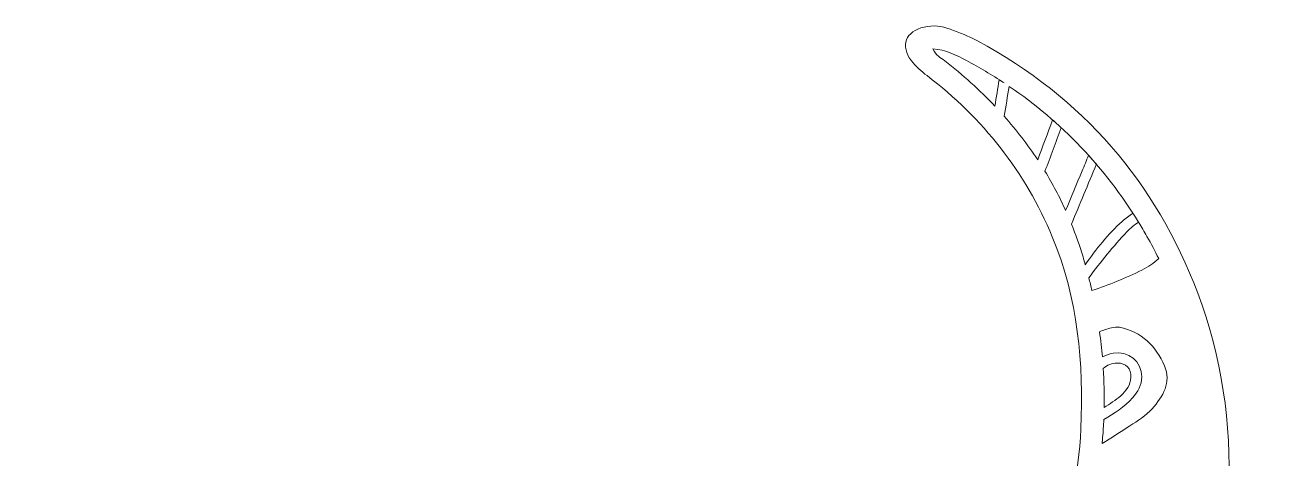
# Model space of a CAD drawing. Extents: x 316 to 1684, y -1896 to -103.
# Drawn here: x 911 to 1684, y -371 to -103 of the extents above; entities that cross this region are included whole.
import ezdxf

# ---------------------------------------------------------------- set-up
doc = ezdxf.new("R2010")
doc.units = 0
doc.header["$MEASUREMENT"] = 0
doc.layers.add('Layer 1', color=7, linetype='Continuous')

# ---------------------------------------------------------------- blocks, each defined once
blk = doc.blocks.new('block 2')
at = {"layer": 'Layer 1', "lineweight": 0}
for points, knots in [([(1673.34, -762.19), (1662.42, -742.78), (1645.38, -729.84), (1626.13, -719.79), (1579.9, -695.65), (1530.89, -691.29), (1480.17, -700.46), (1472.26, -701.89), (1464.42, -703.7), (1456.37, -704.91), (1469.08, -697.31), (1482.2, -690.52), (1494.42, -682.22), (1597.01, -612.54), (1651.13, -515.77), (1656.09, -391.82), (1657.77, -349.83), (1651.93, -308.69), (1637.06, -269.34), (1611.07, -200.5), (1565.67, -148.18), (1500.72, -113.18), (1495.34, -110.26), (1489.49, -108.12), (1483.74, -105.96), (1478.61, -104.02), (1473.29, -103.35), (1467.76, -104.63), (1456.24, -107.26), (1452.69, -116.14), (1459.89, -125.56), (1462.54, -129.04), (1465.99, -132.02), (1469.48, -134.7), (1504.07, -161.2), (1530.16, -194), (1547, -234.47), (1562.92, -272.74), (1566.44, -312.54), (1564.66, -353.22), (1563.42, -381.55), (1557.91, -408.96), (1544.9, -434.47), (1526.94, -469.68), (1498.13, -493.38), (1462.73, -508.98), (1403.63, -535.05), (1341.45, -548.51), (1276.91, -549.25), (1244.48, -549.61), (1212.44, -543.11), (1181.42, -534.64), (1141.75, -523.78), (1102.93, -524.66), (1063.01, -531.94), (1042.09, -535.74), (1021.1, -537.48), (1000.09, -537.46), (1000.09, -537.46), (999.91, -537.46), (999.91, -537.46), (978.9, -537.48), (957.91, -535.74), (936.99, -531.94), (897.07, -524.66), (858.25, -523.78), (818.58, -534.64), (787.56, -543.11), (755.52, -549.61), (723.09, -549.25), (658.55, -548.51), (596.37, -535.05), (537.27, -508.98), (501.87, -493.38), (473.06, -469.68), (455.1, -434.47), (442.09, -408.96), (436.58, -381.55), (435.34, -353.22), (433.56, -312.54), (437.08, -272.74), (453, -234.47), (469.84, -194), (495.93, -161.2), (530.52, -134.7), (534.01, -132.02), (537.46, -129.04), (540.11, -125.56), (547.31, -116.14), (543.76, -107.26), (532.24, -104.63), (526.71, -103.35), (521.39, -104.02), (516.26, -105.96), (510.51, -108.12), (504.66, -110.26), (499.28, -113.18), (434.33, -148.18), (388.93, -200.5), (362.94, -269.34), (348.07, -308.69), (342.23, -349.83), (343.91, -391.82), (348.87, -515.77), (402.99, -612.54), (505.58, -682.22), (517.8, -690.52), (530.92, -697.31), (543.63, -704.91), (535.58, -703.7), (527.74, -701.89), (519.83, -700.46), (469.11, -691.29), (420.1, -695.65), (373.87, -719.79), (354.62, -729.84), (337.58, -742.78), (326.66, -762.19), (315.82, -781.5), (317.18, -798.64), (331.61, -815.49), (368.81, -858.94), (417.78, -881), (472.89, -890.53), (504.31, -895.96), (535.11, -888.26), (565.83, -882.51), (590.21, -877.94), (614, -870.13), (639.08, -869.18), (649.66, -868.8), (660.2, -868.1), (670.74, -869.82), (672.19, -870.05), (673.96, -870.13), (674.55, -871.64), (675.23, -873.37), (673.43, -874.11), (672.36, -875.01), (668.06, -878.69), (663.71, -882.32), (659.38, -885.99), (620.72, -918.68), (588.9, -956.77), (568.23, -1003.36), (540.49, -1065.86), (541.29, -1129.7), (560.55, -1194.12), (578.08, -1252.81), (607.58, -1305.64), (640.94, -1356.5), (684.92, -1423.6), (735.47, -1485.8), (785.51, -1548.36), (833.7, -1608.6), (882.43, -1668.47), (924.51, -1733.29), (952.78, -1776.85), (977.69, -1822.09), (992.65, -1872.18), (994.88, -1879.62), (997.22, -1887), (999.91, -1895.77), (999.93, -1895.86), (999.96, -1895.94), (999.99, -1896.03), (999.99, -1896.01), (1000, -1896.01), (1000, -1896), (1000, -1896.01), (1000.01, -1896.01), (1000.01, -1896.03), (1000.04, -1895.94), (1000.07, -1895.86), (1000.09, -1895.77), (1002.78, -1887), (1005.12, -1879.62), (1007.35, -1872.18), (1022.31, -1822.09), (1047.22, -1776.85), (1075.49, -1733.29), (1117.57, -1668.47), (1166.3, -1608.6), (1214.49, -1548.36), (1264.53, -1485.8), (1315.08, -1423.6), (1359.06, -1356.5), (1392.42, -1305.64), (1421.92, -1252.81), (1439.45, -1194.12), (1458.71, -1129.7), (1459.51, -1065.86), (1431.77, -1003.36), (1411.1, -956.77), (1379.28, -918.68), (1340.62, -885.99), (1336.29, -882.32), (1331.94, -878.69), (1327.64, -875.01), (1326.57, -874.11), (1324.77, -873.37), (1325.45, -871.64), (1326.04, -870.13), (1327.81, -870.05), (1329.26, -869.82), (1339.8, -868.1), (1350.34, -868.8), (1360.92, -869.18), (1386, -870.13), (1409.79, -877.94), (1434.17, -882.51), (1464.89, -888.26), (1495.69, -895.96), (1527.11, -890.53), (1582.22, -881), (1631.19, -858.94), (1668.39, -815.49), (1682.82, -798.64), (1684.18, -781.5), (1673.34, -762.19)], [0, 0, 0, 0, 1, 1, 1, 2, 2, 2, 3, 3, 3, 4, 4, 4, 5, 5, 5, 6, 6, 6, 7, 7, 7, 8, 8, 8, 9, 9, 9, 10, 10, 10, 11, 11, 11, 12, 12, 12, 13, 13, 13, 14, 14, 14, 15, 15, 15, 16, 16, 16, 17, 17, 17, 18, 18, 18, 19, 19, 19, 20, 20, 20, 21, 21, 21, 22, 22, 22, 23, 23, 23, 24, 24, 24, 25, 25, 25, 26, 26, 26, 27, 27, 27, 28, 28, 28, 29, 29, 29, 30, 30, 30, 31, 31, 31, 32, 32, 32, 33, 33, 33, 34, 34, 34, 35, 35, 35, 36, 36, 36, 37, 37, 37, 38, 38, 38, 39, 39, 39, 40, 40, 40, 41, 41, 41, 42, 42, 42, 43, 43, 43, 44, 44, 44, 45, 45, 45, 46, 46, 46, 47, 47, 47, 48, 48, 48, 49, 49, 49, 50, 50, 50, 51, 51, 51, 52, 52, 52, 53, 53, 53, 54, 54, 54, 55, 55, 55, 56, 56, 56, 57, 57, 57, 58, 58, 58, 59, 59, 59, 60, 60, 60, 61, 61, 61, 62, 62, 62, 63, 63, 63, 64, 64, 64, 65, 65, 65, 66, 66, 66, 67, 67, 67, 68, 68, 68, 69, 69, 69, 70, 70, 70, 71, 71, 71, 72, 72, 72, 73, 73, 73, 73]), ([(1480.48, -125.52), (1477.97, -123.55), (1474.76, -122.17), (1473.12, -118.15), (1481.27, -118.68), (1487.64, -121.99), (1493.84, -125.31), (1501.91, -129.61), (1509.67, -134.23), (1517.11, -139.17), (1516.09, -138.52), (1515.07, -137.85), (1514.05, -137.2), (1513.19, -142.68), (1512.35, -148.13), (1511.48, -153.61), (1502.02, -143.62), (1491.65, -134.27), (1480.48, -125.52)], [0, 0, 0, 0, 1, 1, 1, 2, 2, 2, 3, 3, 3, 4, 4, 4, 5, 5, 5, 6, 6, 6, 6]), ([(1558.86, -226.47), (1564, -214.16), (1569.13, -201.85), (1574.26, -189.54), (1572.66, -187.68), (1571.07, -185.83), (1569.42, -184.01), (1568.09, -187.22), (1566.76, -190.43), (1565.42, -193.64), (1562.03, -201.78), (1558.64, -209.91), (1555.25, -218.05), (1551.45, -209.66), (1547.17, -201.58), (1542.44, -193.83), (1545.81, -184.87), (1549.19, -175.92), (1552.54, -166.94), (1550.78, -165.31), (1548.98, -163.7), (1547.17, -162.1), (1544.1, -170.33), (1541.04, -178.54), (1537.94, -186.75), (1531.7, -177.31), (1524.78, -168.36), (1517.22, -159.85), (1518.25, -153.65), (1519.27, -147.48), (1520.29, -141.3), (1552.78, -163.34), (1579.44, -191.38), (1600.39, -225.39), (1599.23, -223.54), (1598.05, -221.7), (1596.87, -219.88), (1594.51, -221.35), (1592.28, -222.98), (1590.21, -224.84), (1581.38, -232.81), (1574.05, -241.97), (1567.38, -251.62), (1566.94, -250.02), (1566.48, -248.42), (1566.01, -246.84), (1563.92, -239.86), (1561.54, -233.07), (1558.86, -226.47)], [0, 0, 0, 0, 1, 1, 1, 2, 2, 2, 3, 3, 3, 4, 4, 4, 5, 5, 5, 6, 6, 6, 7, 7, 7, 8, 8, 8, 9, 9, 9, 10, 10, 10, 11, 11, 11, 12, 12, 12, 13, 13, 13, 14, 14, 14, 15, 15, 15, 16, 16, 16, 16]), ([(1605.54, -234.09), (1608.12, -238.63), (1610.57, -243.21), (1612.83, -247.84), (1609.77, -250.61), (1606.31, -252.99), (1602.46, -254.96), (1592.5, -260.06), (1582.06, -264.04), (1571.47, -267.61), (1570.87, -264.99), (1570.25, -262.39), (1569.57, -259.78), (1576.88, -249.83), (1584.69, -240.3), (1593.14, -231.28), (1595.34, -228.89), (1597.77, -226.94), (1600.4, -225.42), (1602.15, -228.26), (1603.86, -231.16), (1605.54, -234.09)], [0, 0, 0, 0, 1, 1, 1, 2, 2, 2, 3, 3, 3, 4, 4, 4, 5, 5, 5, 6, 6, 6, 7, 7, 7, 7]), ([(1608.78, -340.69), (1604.87, -345.11), (1599.77, -348.13), (1594.9, -351.36), (1589.25, -355.08), (1583.54, -358.72), (1577.8, -362.32), (1577.92, -361.06), (1578.03, -359.79), (1578.14, -358.52), (1578.45, -354.79), (1578.69, -351.07), (1578.83, -347.36), (1585.36, -343.74), (1591.51, -339.57), (1596.64, -333.91), (1599.96, -330.26), (1602.3, -326.16), (1602.43, -321.09), (1602.43, -311.58), (1593.91, -304.52), (1584.57, -306.37), (1582.18, -306.84), (1580, -307.66), (1577.98, -308.72), (1577.53, -303.51), (1576.92, -298.32), (1576.19, -293.16), (1578.48, -292.06), (1580.96, -291.22), (1583.67, -290.7), (1585.28, -290.41), (1587.03, -290.05), (1588.58, -290.36), (1602.3, -293.05), (1611.13, -302.06), (1616.39, -314.21), (1620.85, -324.49), (1615.46, -333.12), (1608.78, -340.69)], [0, 0, 0, 0, 1, 1, 1, 2, 2, 2, 3, 3, 3, 4, 4, 4, 5, 5, 5, 6, 6, 6, 7, 7, 7, 8, 8, 8, 9, 9, 9, 10, 10, 10, 11, 11, 11, 12, 12, 12, 13, 13, 13, 13]), ([(1578.52, -315.79), (1580.95, -313.78), (1583.83, -312.51), (1587.24, -312.51), (1592.64, -312.42), (1595.93, -315.84), (1595.65, -321.27), (1595.42, -326.1), (1592.8, -329.7), (1589.29, -332.7), (1586.1, -335.44), (1582.64, -337.81), (1579.08, -339.96), (1579.22, -331.87), (1579.04, -323.81), (1578.52, -315.79)], [0, 0, 0, 0, 1, 1, 1, 2, 2, 2, 3, 3, 3, 4, 4, 4, 5, 5, 5, 5])]:
    blk.add_open_spline(points, degree=3, knots=knots, dxfattribs=at)

msp = doc.modelspace()

# ---------------------------------------------------------------- block references
at = {"layer": 'Layer 1'}
msp.add_blockref('block 2', (0, 0), dxfattribs=at)

doc.saveas('drawing.dxf')
